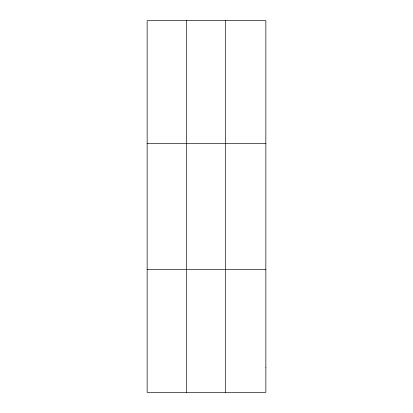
<?xml version="1.0" encoding="UTF-8"?>
<svg xmlns="http://www.w3.org/2000/svg" width="413" height="413" viewBox="0 0 413 413"><rect width="100%" height="100%" fill="white"/><g stroke="black" fill="none" stroke-linecap="round" stroke-linejoin="round"><path stroke-width="0.62" d="M186.32 392.35L186.32 20.65M225.493 392.35L225.493 20.65M147.142 143.311L265.858 143.311M147.142 269.689L265.858 269.689M265.858 367.818L265.858 392.35L147.142 392.35L147.142 20.65L265.858 20.65L265.858 367.818"/></g></svg>
